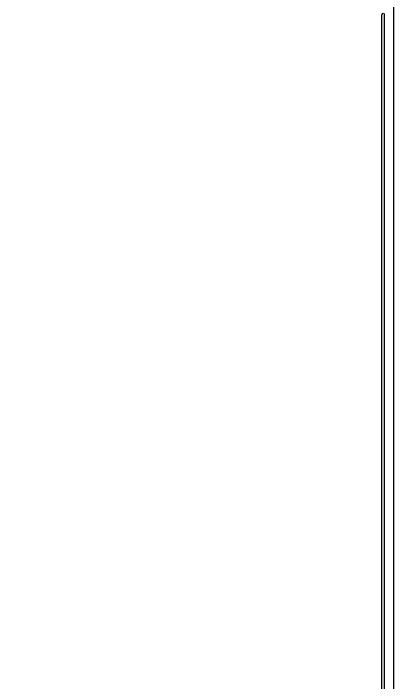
# Model space of a CAD drawing. Header units: inches. Extents: x -172 to 397, y -177 to 127.
# Drawn here: x 59.7464 to 59.9693, y 80.7283 to 81.1202 of the extents above; entities that cross this region are included whole.
import ezdxf

# ---------------------------------------------------------------- set-up
doc = ezdxf.new("R2010")
doc.units = ezdxf.units.IN
doc.header["$MEASUREMENT"] = 0
doc.header["$XCLIPFRAME"] = 2
doc.layers.add('AC-RA', color=210, linetype='Continuous')
picture_1 = doc.add_image_def('image1.tif', size_in_pixel=(13248, 8644))

# ---------------------------------------------------------------- blocks, each defined once
blk = doc.blocks.new('FTM(15-28)PV2S')
at = {"layer": 'AC-RA', "color": 0, "linetype": 'Continuous'}
for p, q in [((1986.417588753224, 1338.300931904122), (1985.610137683272, 1338.300931904122)), ((1985.610780558328, 1338.301951528389), (1986.416945878168, 1338.301951528389)), ((1986.49911743748, 1338.296299872342), (1985.528608999015, 1338.296299872342))]:
    blk.add_line(p, q, dxfattribs=at)
blk.add_arc((1986.416945878168, 1338.301308653334), 0.000642875055693922, 0, 90, dxfattribs=at)
blk = doc.blocks.new('*U191')
at = {"layer": 'AC-RA'}
blk.add_blockref('FTM(15-28)PV2S', (759.251282600299, 606.4792470601533), dxfattribs=at)

msp = doc.modelspace()

# ---------------------------------------------------------------- block references
at = {"layer": 'AC-RA', "color": 4, "xscale": 1.2, "yscale": 1.2, "zscale": 1.2, "rotation": 90}
msp.add_blockref('*U191', (2393.699865214417, -3213.682437150274), dxfattribs=at)

# ---------------------------------------------------------------- pictures from other files: only their frames are drawn
image = msp.add_image(picture_1, insert=(17.93941463661599, 50.05479710232305), size_in_units=(115.16344967127836, 75.14136918467166))
image.set_boundary_path([(2166.277740959754, 938.5528199665462), (11041.1179235122, 8167.875628864204)])

doc.saveas('drawing.dxf')
